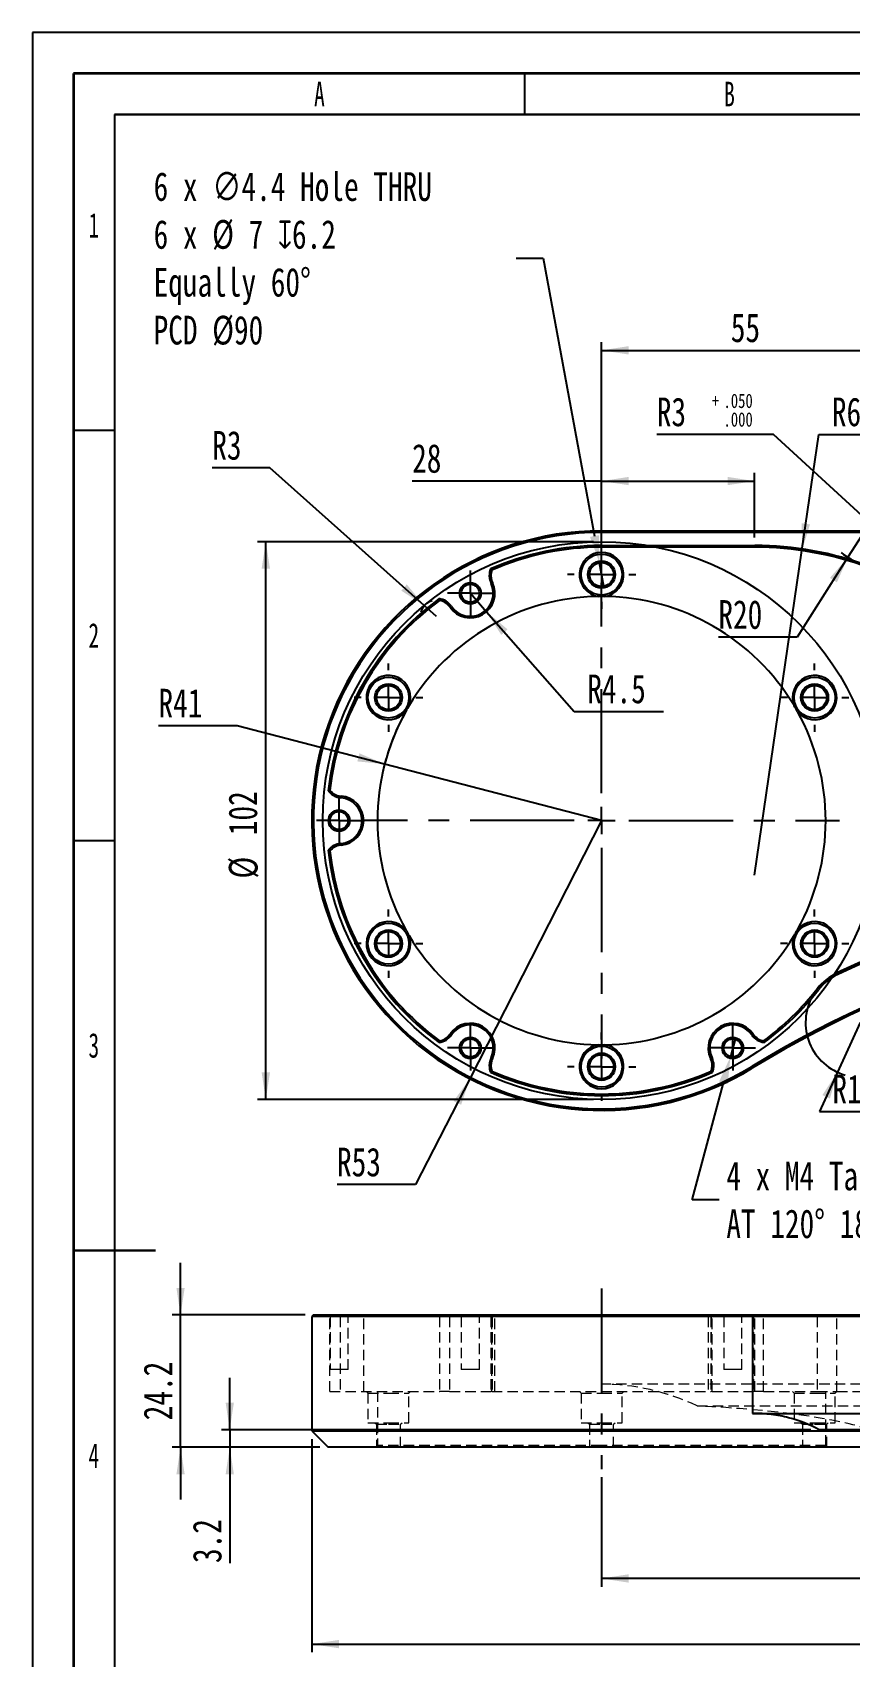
# Model space of a CAD drawing. Header units: millimetres. Extents: x 0 to 420, y 0 to 298.
# Drawn here: x 0 to 99.6, y 100 to 298 of the extents above; entities that cross this region are included whole.
import ezdxf

# ---------------------------------------------------------------- set-up
doc = ezdxf.new("R2010")
doc.units = ezdxf.units.MM
doc.header["$PDSIZE"] = -1
doc.linetypes.add('CENTERX2', pattern=[20.32, 12.7, -2.54, 2.54, -2.54])
doc.linetypes.add('HIDDEN', pattern=[1.905, 1.27, -0.635])
for name, color, linetype in [('SLD-0', 179, 'Continuous'), ('레이어10', 30, 'Continuous'), ('중심선', 1, 'CENTERX2'), ('치수선', 104, 'Continuous')]:
    doc.layers.add(name, color=color, linetype=linetype)
doc.layers.add('도면층1', color=4, linetype='Continuous', lineweight=35)
doc.layers.add('도면층2', color=3, linetype='Continuous', lineweight=25)
doc.styles.add('SLDTEXTSTYLE2', font='TXT', dxfattribs={"width": 0.638186})
doc.styles.add('SLDTEXTSTYLE4', font='TXT', dxfattribs={"width": 0.75})
doc.dimstyles.new('SLDDIMSTYLE0', dxfattribs={"dimtxt": 3.5, "dimasz": 3.302, "dimexe": 0, "dimexo": 0.0625, "dimgap": 0.875, "dimtad": 1, "dimdec": 3, "dimlfac": 1.5, "dimrnd": 1e-09, "dimzin": 12, "dimdsep": 46, "dimtxsty": 'SLDTEXTSTYLE4', "dimsah": 1, "dimcen": 0.09, "dimadec": 0, "dimazin": 3, "dimtfac": 1, "dimtdec": 3, "dimtofl": 0, "dimtmove": 0, "dimatfit": 3, "dimfxl": 1, "dimfrac": 2, "dimtolj": 1, "dimtzin": 12, "dimarcsym": 0})
doc.dimstyles.new('SLDDIMSTYLE1', dxfattribs={"dimtxt": 3.5, "dimasz": 3.302, "dimexe": 0, "dimexo": 0.0625, "dimgap": 0.875, "dimtad": 1, "dimdec": 3, "dimlfac": 1.5, "dimrnd": 1e-09, "dimzin": 12, "dimdsep": 46, "dimtxsty": 'SLDTEXTSTYLE4', "dimsah": 1, "dimcen": 0.09, "dimadec": 0, "dimazin": 3, "dimtfac": 1, "dimtdec": 3, "dimtmove": 0, "dimatfit": 0, "dimfxl": 1, "dimfrac": 2, "dimtolj": 1, "dimtzin": 12, "dimarcsym": 0})
doc.dimstyles.new('SLDDIMSTYLE10', dxfattribs={"dimtxt": 3.5, "dimasz": 3.302, "dimexe": 0, "dimexo": 0.0625, "dimgap": 0.875, "dimtad": 0, "dimtih": 1, "dimtoh": 1, "dimdec": 3, "dimlfac": 1.5, "dimrnd": 1e-09, "dimzin": 12, "dimdsep": 46, "dimtxsty": 'SLDTEXTSTYLE4', "dimsah": 1, "dimcen": 0, "dimadec": 0, "dimazin": 3, "dimtol": 1, "dimtp": 0.05, "dimtfac": 1, "dimtdec": 3, "dimtofl": 0, "dimtmove": 0, "dimatfit": 3, "dimfxl": 1, "dimfrac": 2, "dimtolj": 1, "dimtzin": 4, "dimarcsym": 0})
doc.dimstyles.new('SLDDIMSTYLE2', dxfattribs={"dimtxt": 3.5, "dimasz": 3.302, "dimexe": 0, "dimexo": 0.0625, "dimgap": 0.875, "dimtad": 0, "dimtih": 1, "dimtoh": 1, "dimdec": 3, "dimlfac": 1.5, "dimrnd": 1e-09, "dimzin": 12, "dimdsep": 46, "dimtxsty": 'SLDTEXTSTYLE4', "dimsah": 1, "dimcen": 0, "dimadec": 0, "dimazin": 3, "dimtfac": 1, "dimtdec": 3, "dimtofl": 0, "dimtmove": 0, "dimatfit": 3, "dimfxl": 1, "dimfrac": 2, "dimtolj": 1, "dimtzin": 12, "dimarcsym": 0})
doc.dimstyles.new('SLDDIMSTYLE3', dxfattribs={"dimtxt": 3.5, "dimasz": 3.302, "dimexe": 0, "dimexo": 0.0625, "dimgap": 0.875, "dimtad": 0, "dimtih": 1, "dimtoh": 1, "dimdec": 3, "dimlfac": 1.5, "dimrnd": 1e-09, "dimzin": 12, "dimdsep": 46, "dimtxsty": 'SLDTEXTSTYLE4', "dimblk1": 'NONE', "dimblk2": 'NONE', "dimsah": 1, "dimcen": 0, "dimadec": 0, "dimazin": 3, "dimtfac": 1, "dimtdec": 3, "dimtofl": 0, "dimtmove": 0, "dimatfit": 3, "dimldrblk": 'NONE', "dimfxl": 1, "dimfrac": 2, "dimtolj": 1, "dimtzin": 12, "dimarcsym": 0})
doc.dimstyles.new('SLDDIMSTYLE5', dxfattribs={"dimtxt": 3.5, "dimasz": 3.302, "dimexe": 0, "dimexo": 0.0625, "dimgap": 0.875, "dimtad": 0, "dimtih": 1, "dimtoh": 1, "dimdec": 3, "dimlfac": 1.5, "dimrnd": 1e-09, "dimzin": 12, "dimdsep": 46, "dimtxsty": 'SLDTEXTSTYLE4', "dimblk1": 'NONE', "dimsah": 1, "dimcen": 0, "dimadec": 0, "dimazin": 3, "dimtfac": 1, "dimtdec": 3, "dimtmove": 0, "dimatfit": 3, "dimldrblk": 'NONE', "dimfxl": 1, "dimfrac": 2, "dimtolj": 1, "dimtzin": 12, "dimarcsym": 0})
doc.dimstyles.new('SLDDIMSTYLE9', dxfattribs={"dimtxt": 3.5, "dimasz": 3.302, "dimexe": 0, "dimexo": 0.0625, "dimgap": 0.875, "dimtad": 0, "dimtih": 1, "dimtoh": 1, "dimdec": 3, "dimlfac": 1.5, "dimrnd": 1e-09, "dimzin": 12, "dimdsep": 46, "dimtxsty": 'SLDTEXTSTYLE4', "dimblk1": 'NONE', "dimsah": 1, "dimcen": 0, "dimadec": 0, "dimazin": 3, "dimtfac": 1, "dimtdec": 3, "dimtmove": 0, "dimatfit": 3, "dimldrblk": 'NONE', "dimfxl": 1, "dimfrac": 2, "dimtolj": 1, "dimtzin": 12, "dimarcsym": 0})

# ---------------------------------------------------------------- blocks, each defined once
blk = doc.blocks.new('_D')
at = {"layer": '치수선', "transparency": 16777216}
for p, q in [((302.72, 125.04), (302.72, 108.53)), ((69.39, 121.86), (69.39, 108.53)), ((302.72, 109.53), (69.39, 109.53))]:
    blk.add_line(p, q, dxfattribs=at)
for points in [[(69.39, 109.53), (72.69, 109.02), (72.69, 110.04)], [(302.72, 109.53), (299.42, 110.04), (299.42, 109.02)]]:
    blk.add_solid(points, dxfattribs=at)
at = {"layer": '치수선', "transparency": 16777216, "insert": (182.18, 114.04), "char_height": 3.5, "attachment_point": 1, "style": 'SLDTEXTSTYLE4'}
blk.add_mtext('350', dxfattribs=at)
blk = doc.blocks.new('_D_1')
at = {"layer": '레이어10', "transparency": 16777216}
for p, q in [((18.05, 141.65), (18.05, 148)), ((33.25, 141.65), (17.05, 141.65)), ((18.05, 125.52), (18.05, 141.65)), ((35.05, 125.52), (17.05, 125.52)), ((18.05, 125.52), (18.05, 119.17))]:
    blk.add_line(p, q, dxfattribs=at)
for points in [[(18.05, 141.65), (18.56, 144.96), (17.55, 144.96)], [(18.05, 125.52), (17.55, 122.22), (18.56, 122.22)]]:
    blk.add_solid(points, dxfattribs=at)
at = {"layer": '레이어10', "transparency": 16777216, "insert": (13.54, 128.81), "char_height": 3.5, "attachment_point": 1, "rotation": 90, "style": 'SLDTEXTSTYLE4'}
blk.add_mtext('24.2', dxfattribs=at)
blk = doc.blocks.new('_D_2')
at = {"layer": '레이어10', "transparency": 16777216}
for p, q in [((313.72, 128.65), (313.72, 100.53)), ((34.05, 126.52), (34.05, 100.53)), ((34.05, 101.53), (313.72, 101.53))]:
    blk.add_line(p, q, dxfattribs=at)
for points in [[(34.05, 101.53), (37.36, 101.02), (37.36, 102.04)], [(313.72, 101.53), (310.42, 102.04), (310.42, 101.02)]]:
    blk.add_solid(points, dxfattribs=at)
at = {"layer": '레이어10', "transparency": 16777216, "char_height": 3.5, "attachment_point": 1, "style": 'SLDTEXTSTYLE4'}
for s, insert in [('(', (166.35, 106.04)), ('419.5', (168.07, 106.04)), (')', (179.71, 106.04))]:
    blk.add_mtext(s, dxfattribs=dict(at, insert=insert))
blk = doc.blocks.new('_D_3')
at = {"layer": '치수선', "transparency": 16777216}
for p, q in [((24.05, 127.65), (24.05, 134)), ((94.91, 127.65), (23.05, 127.65)), ((24.05, 127.65), (24.05, 125.52)), ((35.05, 125.52), (23.05, 125.52)), ((24.05, 125.52), (24.05, 111.41))]:
    blk.add_line(p, q, dxfattribs=at)
for points in [[(24.05, 127.65), (24.56, 130.96), (23.55, 130.96)], [(24.05, 125.52), (23.55, 122.22), (24.56, 122.22)]]:
    blk.add_solid(points, dxfattribs=at)
at = {"layer": '치수선', "transparency": 16777216, "insert": (19.54, 111.41), "char_height": 3.5, "attachment_point": 1, "rotation": 90, "style": 'SLDTEXTSTYLE4'}
blk.add_mtext('3.2', dxfattribs=at)
blk = doc.blocks.new('_D_9')
at = {"layer": '치수선', "transparency": 16777216}
for p, q in [((68.39, 235.92), (27.45, 235.92)), ((28.45, 167.92), (28.45, 235.92)), ((68.39, 167.92), (27.45, 167.92))]:
    blk.add_line(p, q, dxfattribs=at)
for points in [[(28.45, 235.92), (27.94, 232.62), (28.96, 232.62)], [(28.45, 167.92), (28.96, 171.22), (27.94, 171.22)]]:
    blk.add_solid(points, dxfattribs=at)
at = {"layer": '치수선', "transparency": 16777216, "char_height": 3.5, "attachment_point": 1, "rotation": 90, "style": 'SLDTEXTSTYLE4'}
for s, insert in [('102', (23.89, 200.14)), ('%%c', (23.94, 194.86))]:
    blk.add_mtext(s, dxfattribs=dict(at, insert=insert))
blk = doc.blocks.new('_D_10')
at = {"layer": '레이어10', "transparency": 16777216}
for p, q in [((69.39, 201.92), (53.32, 170.45)), ((53.32, 170.45), (46.72, 157.54)), ((46.72, 157.54), (37.13, 157.54))]:
    blk.add_line(p, q, dxfattribs=at)
blk.add_solid([(53.32, 170.45), (51.36, 167.74), (52.27, 167.28)], dxfattribs=at)
at = {"layer": '레이어10', "transparency": 16777216, "insert": (37.13, 162.05), "char_height": 3.5, "attachment_point": 1, "style": 'SLDTEXTSTYLE4'}
blk.add_mtext('R53', dxfattribs=at)
blk = doc.blocks.new('_D_12')
at = {"layer": '치수선', "transparency": 16777216, "insert": (114.69, 172.74), "char_height": 3.5, "attachment_point": 1, "style": 'SLDTEXTSTYLE4'}
blk.add_mtext('R196', dxfattribs=at)
blk = doc.blocks.new('_None')
blk = doc.blocks.new('_D_13')
at = {"layer": '치수선', "transparency": 16777216}
for p, q in [((69.39, 236.25), (69.39, 244.31)), ((88.05, 236.45), (88.05, 244.31)), ((69.39, 243.31), (46.29, 243.31)), ((69.39, 243.31), (88.05, 243.31))]:
    blk.add_line(p, q, dxfattribs=at)
for points in [[(69.39, 243.31), (72.69, 242.81), (72.69, 243.82)], [(88.05, 243.31), (84.75, 243.82), (84.75, 242.81)]]:
    blk.add_solid(points, dxfattribs=at)
at = {"layer": '치수선', "transparency": 16777216, "insert": (46.29, 247.83), "char_height": 3.5, "attachment_point": 1, "style": 'SLDTEXTSTYLE4'}
blk.add_mtext('28', dxfattribs=at)
blk = doc.blocks.new('_D_14')
at = {"layer": '치수선', "transparency": 16777216}
for p, q in [((93.82, 234.83), (95.89, 248.99)), ((95.89, 248.99), (105.48, 248.99)), ((88.05, 195.25), (93.82, 234.83))]:
    blk.add_line(p, q, dxfattribs=at)
blk.add_solid([(93.82, 234.83), (94.8, 238.03), (93.8, 238.17)], dxfattribs=at)
at = {"layer": '치수선', "transparency": 16777216, "insert": (97.47, 253.5), "char_height": 3.5, "attachment_point": 1, "style": 'SLDTEXTSTYLE4'}
blk.add_mtext('R60', dxfattribs=at)
blk = doc.blocks.new('_D_15')
at = {"layer": '치수선', "transparency": 16777216}
for p, q in [((106.61, 245.25), (99.43, 234.02)), ((99.43, 234.02), (93.22, 224.29)), ((93.22, 224.29), (83.63, 224.29))]:
    blk.add_line(p, q, dxfattribs=at)
blk.add_arc((106.61, 245.25), 13.33, 233.1306, 245.3467, dxfattribs=at)
blk.add_solid([(99.43, 234.02), (97.23, 231.51), (98.08, 230.96)], dxfattribs=at)
at = {"layer": '치수선', "transparency": 16777216, "insert": (83.63, 228.8), "char_height": 3.5, "attachment_point": 1, "style": 'SLDTEXTSTYLE4'}
blk.add_mtext('R20', dxfattribs=at)
blk = doc.blocks.new('_D_16')
at = {"layer": '치수선', "transparency": 16777216}
for p, q in [((100.93, 177.31), (98.15, 171.25)), ((98.15, 171.25), (95.94, 166.44)), ((95.94, 166.44), (105.53, 166.44))]:
    blk.add_line(p, q, dxfattribs=at)
blk.add_arc((100.93, 177.31), 6.67, 150.5701, 253.9028, dxfattribs=at)
blk.add_solid([(98.15, 171.25), (96.31, 168.46), (97.23, 168.04)], dxfattribs=at)
at = {"layer": '치수선', "transparency": 16777216, "insert": (97.53, 170.95), "char_height": 3.5, "attachment_point": 1, "style": 'SLDTEXTSTYLE4'}
blk.add_mtext('R10', dxfattribs=at)
blk = doc.blocks.new('_D_17')
at = {"layer": '치수선', "transparency": 16777216}
for p, q in [((28.93, 244.91), (21.92, 244.91)), ((47.77, 228.13), (28.93, 244.91)), ((49.27, 226.8), (47.77, 228.13))]:
    blk.add_line(p, q, dxfattribs=at)
blk.add_arc((49.27, 226.8), 2, 106.0159, 164.8858, dxfattribs=at)
blk.add_solid([(47.77, 228.13), (45.64, 230.71), (44.97, 229.95)], dxfattribs=at)
at = {"layer": '치수선', "transparency": 16777216, "insert": (21.92, 249.42), "char_height": 3.5, "attachment_point": 1, "style": 'SLDTEXTSTYLE4'}
blk.add_mtext('R3', dxfattribs=at)
blk = doc.blocks.new('_D_18')
at = {"layer": '치수선', "transparency": 16777216}
for p, q in [((53.39, 229.63), (55.37, 227.38)), ((55.37, 227.38), (66.05, 215.21)), ((66.05, 215.21), (76.94, 215.21))]:
    blk.add_line(p, q, dxfattribs=at)
blk.add_solid([(55.37, 227.38), (57.16, 224.56), (57.93, 225.23)], dxfattribs=at)
at = {"layer": '치수선', "transparency": 16777216, "insert": (67.64, 219.73), "char_height": 3.5, "attachment_point": 1, "style": 'SLDTEXTSTYLE4'}
blk.add_mtext('R4.5', dxfattribs=at)
blk = doc.blocks.new('_D_24')
at = {"layer": '치수선', "transparency": 16777216}
for p, q in [((69.39, 232.92), (69.39, 260.25)), ((106.05, 238.35), (106.05, 260.25)), ((69.39, 259.25), (106.05, 259.25))]:
    blk.add_line(p, q, dxfattribs=at)
for points in [[(69.39, 259.25), (72.69, 258.74), (72.69, 259.76)], [(106.05, 259.25), (102.75, 259.76), (102.75, 258.74)]]:
    blk.add_solid(points, dxfattribs=at)
at = {"layer": '치수선', "transparency": 16777216, "insert": (85.14, 263.76), "char_height": 3.5, "attachment_point": 1, "style": 'SLDTEXTSTYLE4'}
blk.add_mtext('55', dxfattribs=at)
blk = doc.blocks.new('_D_32')
at = {"layer": '치수선', "transparency": 16777216}
for p, q in [((24.95, 213.48), (15.36, 213.48)), ((42.94, 208.8), (24.95, 213.48)), ((69.39, 201.92), (42.94, 208.8))]:
    blk.add_line(p, q, dxfattribs=at)
blk.add_arc((69.39, 201.92), 27.33, 151.249, 167.5129, dxfattribs=at)
blk.add_solid([(42.94, 208.8), (39.87, 210.12), (39.61, 209.14)], dxfattribs=at)
at = {"layer": '치수선', "transparency": 16777216, "insert": (15.36, 217.99), "char_height": 3.5, "attachment_point": 1, "style": 'SLDTEXTSTYLE4'}
blk.add_mtext('R41', dxfattribs=at)
blk = doc.blocks.new('_D_37')
at = {"layer": 'Defpoints', "color": 0, "transparency": 16777216}
for p in [(85.67, 175.27), (85.1, 173.14)]:
    blk.add_point(p, dxfattribs=at)
at = {"layer": '치수선', "color": 0, "lineweight": -2, "transparency": 16777216}
for p, q in [((85.67, 175.27), (85.1, 173.14)), ((80.43, 155.69), (84.25, 169.95)), ((83.73, 155.69), (80.43, 155.69))]:
    blk.add_line(p, q, dxfattribs=at)
at = {"layer": '치수선', "color": 0, "transparency": 16777216}
blk.add_solid([(83.72, 170.1), (84.78, 169.81), (85.1, 173.14)], dxfattribs=at)
at = {"layer": '치수선', "color": 0, "transparency": 16777216, "insert": (84.6, 160.36), "char_height": 3.5, "attachment_point": 1, "style": 'SLDTEXTSTYLE4'}
blk.add_mtext('\\A1;4 x M4 Tap{\\fGDT|b0|i0|c0|p2;x}10\\PAT 120%%D 180%%D 240%%D300%%D', dxfattribs=at)
blk = doc.blocks.new('_D_38')
at = {"layer": 'Defpoints', "color": 0, "transparency": 16777216}
for p in [(69.12, 233.36), (69.65, 230.48)]:
    blk.add_point(p, dxfattribs=at)
at = {"layer": '치수선', "color": 0, "lineweight": -2, "transparency": 16777216}
for p, q in [((58.96, 270.47), (62.26, 270.47)), ((62.26, 270.47), (68.52, 236.61)), ((69.65, 230.48), (69.12, 233.36))]:
    blk.add_line(p, q, dxfattribs=at)
at = {"layer": '치수선', "color": 0, "transparency": 16777216}
blk.add_solid([(69.06, 236.71), (67.98, 236.51), (69.12, 233.36)], dxfattribs=at)
at = {"layer": '치수선', "color": 0, "transparency": 16777216, "insert": (14.77, 280.97), "char_height": 3.5, "attachment_point": 1, "style": 'SLDTEXTSTYLE4'}
blk.add_mtext('\\A1;6 x ∅4.4 Hole THRU\\P6 x %%C 7 {\\fGDT|b0|i0|c0|p2;x}6.2\\PEqually 60%%D\\PPCD %%C90', dxfattribs=at)
blk = doc.blocks.new('_D_40')
at = {"layer": '치수선', "transparency": 16777216}
for p, q in [((90.36, 248.99), (76.12, 248.99)), ((104.58, 235.94), (90.36, 248.99)), ((106.05, 234.59), (104.58, 235.94))]:
    blk.add_line(p, q, dxfattribs=at)
blk.add_solid([(104.58, 235.94), (102.49, 238.54), (101.8, 237.8)], dxfattribs=at)
at = {"layer": '치수선', "transparency": 16777216, "attachment_point": 1, "style": 'SLDTEXTSTYLE4'}
for s, insert, char_height in [('R3', (76.12, 253.5), 3.5), ('+', (82.83, 253.97), 1.75), ('.050', (84.25, 253.97), 1.75), ('.000', (84.25, 251.7), 1.75)]:
    blk.add_mtext(s, dxfattribs=dict(at, insert=insert, char_height=char_height))
blk = doc.blocks.new('SW_CENTERMARKSYMBOL_9')
at = {"layer": '중심선', "color": 0}
for p, q in [((0, 1.67), (0, 2.77)), ((-1.67, 0), (-2.77, 0)), ((0, 0), (-1.67, 0)), ((0, 0), (0, 1.67)), ((0, 0), (0, -1.67)), ((0, 0), (1.67, 0)), ((1.67, 0), (2.77, 0)), ((0, -1.67), (0, -2.77))]:
    blk.add_line(p, q, dxfattribs=at)
blk = doc.blocks.new('SW_CENTERMARKSYMBOL_10')
at = {"layer": '중심선', "color": 0}
for p, q in [((0, 1.67), (0, 2.77)), ((-1.67, 0), (-2.77, 0)), ((0, 0), (-1.67, 0)), ((0, 0), (0, 1.67)), ((0, 0), (0, -1.67)), ((0, 0), (1.67, 0)), ((1.67, 0), (2.77, 0)), ((0, -1.67), (0, -2.77))]:
    blk.add_line(p, q, dxfattribs=at)
blk = doc.blocks.new('SW_CENTERMARKSYMBOL_11')
at = {"layer": '중심선', "color": 0}
for p, q in [((0, 1.67), (0, 2.77)), ((-1.67, 0), (-2.77, 0)), ((0, 0), (-1.67, 0)), ((0, 0), (0, 1.67)), ((0, 0), (0, -1.67)), ((0, 0), (1.67, 0)), ((1.67, 0), (2.77, 0)), ((0, -1.67), (0, -2.77))]:
    blk.add_line(p, q, dxfattribs=at)
blk = doc.blocks.new('SW_CENTERMARKSYMBOL_12')
at = {"layer": '중심선', "color": 0}
for p, q in [((0, 1.67), (0, 2.77)), ((-1.67, 0), (-2.77, 0)), ((0, 0), (-1.67, 0)), ((0, 0), (0, 1.67)), ((0, 0), (0, -1.67)), ((0, 0), (1.67, 0)), ((1.67, 0), (2.77, 0)), ((0, -1.67), (0, -2.77))]:
    blk.add_line(p, q, dxfattribs=at)
blk = doc.blocks.new('SW_CENTERMARKSYMBOL_13')
at = {"layer": '중심선', "color": 0}
for p, q in [((0, 3.33), (0, 4.17)), ((-3.33, 0), (-4.17, 0)), ((0, 0), (-1.67, 0)), ((0, 0), (0, 1.67)), ((0, 0), (0, -1.67)), ((0, 0), (1.67, 0)), ((3.33, 0), (4.17, 0)), ((0, -3.33), (0, -4.17))]:
    blk.add_line(p, q, dxfattribs=at)
blk = doc.blocks.new('SW_CENTERMARKSYMBOL_14')
at = {"layer": '중심선', "color": 0}
for p, q in [((0, 3.33), (0, 4.17)), ((-3.33, 0), (-4.17, 0)), ((0, 0), (-1.67, 0)), ((0, 0), (0, 1.67)), ((0, 0), (0, -1.67)), ((0, 0), (1.67, 0)), ((3.33, 0), (4.17, 0)), ((0, -3.33), (0, -4.17))]:
    blk.add_line(p, q, dxfattribs=at)
blk = doc.blocks.new('SW_CENTERMARKSYMBOL_15')
at = {"layer": '중심선', "color": 0}
for p, q in [((0, 3.33), (0, 4.17)), ((-3.33, 0), (-4.17, 0)), ((0, 0), (-1.67, 0)), ((0, 0), (0, 1.67)), ((0, 0), (0, -1.67)), ((0, 0), (1.67, 0)), ((3.33, 0), (4.17, 0)), ((0, -3.33), (0, -4.17))]:
    blk.add_line(p, q, dxfattribs=at)
blk = doc.blocks.new('SW_CENTERMARKSYMBOL_16')
at = {"layer": '중심선', "color": 0}
for p, q in [((0, 3.33), (0, 4.17)), ((-3.33, 0), (-4.17, 0)), ((0, 0), (-1.67, 0)), ((0, 0), (0, 1.67)), ((0, 0), (0, -1.67)), ((0, 0), (1.67, 0)), ((3.33, 0), (4.17, 0)), ((0, -3.33), (0, -4.17))]:
    blk.add_line(p, q, dxfattribs=at)
blk = doc.blocks.new('SW_CENTERMARKSYMBOL_17')
at = {"layer": '중심선', "color": 0}
for p, q in [((0, 3.33), (0, 4.17)), ((-3.33, 0), (-4.17, 0)), ((0, 0), (-1.67, 0)), ((0, 0), (0, 1.67)), ((0, 0), (0, -1.67)), ((0, 0), (1.67, 0)), ((3.33, 0), (4.17, 0)), ((0, -3.33), (0, -4.17))]:
    blk.add_line(p, q, dxfattribs=at)
blk = doc.blocks.new('SW_CENTERMARKSYMBOL_18')
at = {"layer": '중심선', "color": 0}
for p, q in [((0, 3.33), (0, 4.17)), ((-3.33, 0), (-4.17, 0)), ((0, 0), (-1.67, 0)), ((0, 0), (0, 1.67)), ((0, 0), (0, -1.67)), ((0, 0), (1.67, 0)), ((3.33, 0), (4.17, 0)), ((0, -3.33), (0, -4.17))]:
    blk.add_line(p, q, dxfattribs=at)
blk = doc.blocks.new('SW_CENTERMARKSYMBOL_19')
at = {"layer": '중심선', "color": 0}
for p, q in [((0, 3.33), (0, 29)), ((-3.33, 0), (-29, 0)), ((0, 0), (-1.67, 0)), ((0, 0), (0, 1.67)), ((0, 0), (0, -1.67)), ((0, 0), (1.67, 0)), ((3.33, 0), (29, 0)), ((0, -3.33), (0, -29))]:
    blk.add_line(p, q, dxfattribs=at)

msp = doc.modelspace()

# ---------------------------------------------------------------- linework, layer by layer
at = {"color": 7, "linetype": 'Continuous', "lineweight": 25}
for p, q in [((69.3881, 237.25254), (69.3881, 237.05254)), ((69.3881, 237.25254), (240.07604, 237.25254)), ((240.07604, 237.05254), (69.3881, 237.05254)), ((69.3881, 235.45254), (88.05476, 235.45254)), ((69.3881, 235.25254), (69.3881, 235.45254)), ((88.05476, 235.25254), (69.3881, 235.25254)), ((88.05476, 235.25254), (88.05476, 235.45254)), ((56.09542, 230.92446), (55.91493, 230.8383)), ((56.05697, 231.01012), (56.05363, 231.00859)), ((50.86319, 228.01188), (50.86019, 228.00976)), ((50.91515, 227.93363), (51.08001, 228.04686)), ((37.52907, 204.91957), (37.52872, 204.91591)), ((37.62247, 204.91004), (37.60685, 204.71065)), ((37.52872, 198.92251), (37.52907, 198.91885)), ((37.60685, 199.12777), (37.62247, 198.92838)), ((98.17606, 183.1675), (98.09103, 183.34853)), ((95.8269, 181.29219), (95.66922, 181.41521)), ((50.86019, 175.82866), (50.86319, 175.82653)), ((51.08001, 175.79156), (50.91515, 175.90479)), ((87.69618, 175.79156), (87.86105, 175.90479)), ((87.91301, 175.82653), (87.916, 175.82866)), ((55.91493, 173.00012), (56.09542, 172.91395)), ((56.05363, 172.82983), (56.05697, 172.8283)), ((82.86126, 173.00012), (82.68078, 172.91395)), ((82.71922, 172.8283), (82.72257, 172.82983)), ((87.70079, 171.93594), (87.80504, 171.76526)), ((34.25476, 141.65487), (34.05476, 141.45487)), ((34.05476, 141.45487), (34.05476, 127.52153)), ((87.80504, 141.45487), (34.05476, 141.45487)), ((34.25476, 141.65487), (87.70079, 141.65487)), ((87.70079, 141.65487), (87.80504, 141.45487)), ((87.70079, 141.65487), (155.91298, 141.65487)), ((87.80504, 141.45487), (87.80504, 129.65487)), ((155.91298, 141.45487), (87.80504, 141.45487)), ((87.80504, 129.65487), (155.91298, 129.65487)), ((34.05476, 127.52153), (36.05476, 125.52153)), ((34.05476, 127.52153), (69.3881, 127.52153)), ((69.3881, 127.52153), (104.72143, 127.52153)), ((155.91298, 127.65487), (95.91197, 127.65487)), ((69.3881, 125.52153), (36.05476, 125.52153)), ((102.72143, 125.52153), (69.3881, 125.52153))]:
    msp.add_line(p, q, dxfattribs=at)
at = {"color": 7, "linetype": 'HIDDEN', "lineweight": 18}
for p, q in [((36.0881, 141.65487), (36.2881, 141.45487)), ((36.25903, 132.32153), (36.25903, 141.45487)), ((36.2881, 141.45487), (36.2881, 134.9882)), ((37.52872, 141.45854), (37.52872, 132.32153)), ((37.52907, 141.45487), (37.52907, 132.32153)), ((37.60685, 141.65487), (37.62247, 141.45487)), ((38.4881, 141.45487), (38.6881, 141.65487)), ((38.4881, 134.9882), (38.4881, 141.45487)), ((40.3881, 141.45487), (40.1881, 141.65487)), ((40.3881, 132.32153), (40.3881, 141.45487)), ((49.63268, 141.45487), (49.63268, 132.32153)), ((50.86019, 141.45487), (50.86019, 132.32153)), ((50.86319, 141.45854), (50.86319, 132.32153)), ((51.08001, 141.65487), (50.91515, 141.45487)), ((52.0881, 141.65487), (52.2881, 141.45487)), ((52.2881, 141.45487), (52.2881, 134.9882)), ((54.4881, 141.45487), (54.6881, 141.65487)), ((54.4881, 134.9882), (54.4881, 141.45487)), ((55.7003, 141.65487), (55.9003, 141.45487)), ((55.9003, 141.45487), (55.9003, 132.32153)), ((55.91493, 141.65487), (56.09542, 141.45487)), ((56.01445, 132.32153), (56.01445, 141.45487)), ((56.05363, 141.45854), (56.05363, 132.32153)), ((56.05697, 141.45487), (56.05697, 132.32153)), ((56.3881, 141.45487), (56.1881, 141.65487)), ((56.3881, 132.32153), (56.3881, 141.45487)), ((69.3881, 141.45487), (69.3881, 141.65487)), ((69.3881, 141.45487), (69.3881, 133.21992)), ((69.3881, 132.32153), (69.3881, 141.45487)), ((82.5881, 141.65487), (82.3881, 141.45487)), ((82.3881, 141.45487), (82.3881, 132.32153)), ((82.86126, 141.65487), (82.68078, 141.45487)), ((82.71922, 141.45487), (82.71922, 132.32153)), ((82.72257, 141.45854), (82.72257, 132.32153)), ((82.76175, 141.45487), (82.76175, 132.32153)), ((82.87589, 141.45487), (83.07589, 141.65487)), ((82.87589, 132.32153), (82.87589, 141.45487)), ((84.0881, 141.65487), (84.2881, 141.45487)), ((84.2881, 141.45487), (84.2881, 134.9882)), ((86.4881, 141.45487), (86.6881, 141.65487)), ((86.4881, 134.9882), (86.4881, 141.45487)), ((87.69618, 141.65487), (87.86105, 141.45487)), ((87.91301, 141.45854), (87.91301, 132.32153)), ((87.916, 141.45487), (87.916, 132.32153)), ((88.05476, 141.45487), (88.05476, 141.65487)), ((88.05476, 132.32153), (88.05476, 141.45487)), ((89.14352, 132.32153), (89.14352, 141.45487)), ((95.8269, 141.65487), (95.66922, 141.45487)), ((95.66922, 141.45487), (95.66922, 132.32153)), ((98.17606, 141.65487), (98.09103, 141.45487)), ((98.09103, 132.32153), (98.09103, 141.45487)), ((37.3881, 134.9882), (36.2881, 134.9882)), ((38.4881, 134.9882), (37.3881, 134.9882)), ((53.3881, 134.9882), (52.2881, 134.9882)), ((54.4881, 134.9882), (53.3881, 134.9882)), ((85.3881, 134.9882), (84.2881, 134.9882)), ((86.4881, 134.9882), (85.3881, 134.9882)), ((240.07604, 133.21992), (69.3881, 133.21992)), ((36.25903, 132.32153), (49.63268, 132.32153)), ((40.70734, 132.32153), (40.90734, 132.12153)), ((40.90734, 132.12153), (43.40734, 132.12153)), ((40.90734, 132.12153), (40.90734, 128.52153)), ((42.05476, 132.32153), (42.05476, 125.72153)), ((43.40734, 132.12153), (45.90734, 132.12153)), ((45.90734, 132.12153), (46.10734, 132.32153)), ((45.90734, 128.52153), (45.90734, 132.12153)), ((50.86019, 132.32153), (49.63268, 132.32153)), ((50.86319, 132.32153), (50.86019, 132.32153)), ((50.86319, 132.32153), (55.9003, 132.32153)), ((56.01445, 132.32153), (55.9003, 132.32153)), ((56.01445, 132.32153), (82.76175, 132.32153)), ((66.6881, 132.32153), (66.8881, 132.12153)), ((66.8881, 132.12153), (69.3881, 132.12153)), ((66.8881, 132.12153), (66.8881, 128.52153)), ((69.3881, 132.12153), (71.8881, 132.12153)), ((71.8881, 132.12153), (72.0881, 132.32153)), ((71.8881, 128.52153), (71.8881, 132.12153)), ((82.87589, 132.32153), (82.76175, 132.32153)), ((82.87589, 132.32153), (87.91301, 132.32153)), ((87.916, 132.32153), (87.91301, 132.32153)), ((89.14352, 132.32153), (87.916, 132.32153)), ((89.14352, 132.32153), (95.66922, 132.32153)), ((92.66886, 132.32153), (92.86886, 132.12153)), ((92.86886, 132.12153), (95.36886, 132.12153)), ((92.86886, 132.12153), (92.86886, 128.52153)), ((95.36886, 132.12153), (97.86886, 132.12153)), ((95.66922, 132.32153), (98.09103, 132.32153)), ((96.72143, 125.72153), (96.72143, 132.32153)), ((97.86886, 132.12153), (98.06886, 132.32153)), ((97.86886, 128.52153), (97.86886, 132.12153)), ((98.09103, 132.32153), (103.44083, 132.32153)), ((81.04762, 130.56699), (241.39796, 130.56699)), ((40.90734, 128.52153), (43.40734, 128.52153)), ((41.74067, 128.52153), (41.94067, 128.32153)), ((41.94067, 128.32153), (43.40734, 128.32153)), ((41.94067, 128.32153), (41.94067, 125.52153)), ((43.40734, 128.52153), (45.90734, 128.52153)), ((43.40734, 128.32153), (44.874, 128.32153)), ((44.874, 128.32153), (45.074, 128.52153)), ((44.874, 125.52153), (44.874, 128.32153)), ((66.8881, 128.52153), (69.3881, 128.52153)), ((67.72143, 128.52153), (67.92143, 128.32153)), ((67.92143, 128.32153), (69.3881, 128.32153)), ((67.92143, 128.32153), (67.92143, 125.52153)), ((69.3881, 128.52153), (71.8881, 128.52153)), ((69.3881, 128.32153), (70.85476, 128.32153)), ((70.85476, 128.32153), (71.05476, 128.52153)), ((70.85476, 125.52153), (70.85476, 128.32153)), ((92.86886, 128.52153), (95.36886, 128.52153)), ((93.70219, 128.52153), (93.90219, 128.32153)), ((93.90219, 128.32153), (95.36886, 128.32153)), ((93.90219, 128.32153), (93.90219, 125.52153)), ((95.36886, 128.52153), (97.86886, 128.52153)), ((95.36886, 128.32153), (96.83553, 128.32153)), ((96.83553, 128.32153), (97.03553, 128.52153)), ((96.83553, 125.52153), (96.83553, 128.32153)), ((42.05476, 125.72153), (41.85476, 125.52153)), ((69.3881, 125.72153), (42.05476, 125.72153)), ((96.72143, 125.72153), (69.3881, 125.72153)), ((96.92143, 125.52153), (96.72143, 125.72153))]:
    msp.add_line(p, q, dxfattribs=at)
at = {"color": 7, "linetype": 'Continuous', "lineweight": 25}
for centre, radius in [((69.3881, 231.91921), 2.5), ((69.3881, 231.91921), 1.66667), ((69.3881, 231.91921), 1.46667), ((53.3881, 229.63202), 1.3), ((53.3881, 229.63202), 1.1), ((43.40734, 216.91921), 2.5), ((43.40734, 216.91921), 1.66667), ((43.40734, 216.91921), 1.46667), ((95.36886, 216.91921), 2.5), ((95.36886, 216.91921), 1.66667), ((95.36886, 216.91921), 1.46667), ((37.3881, 201.91921), 1.3), ((37.3881, 201.91921), 1.1), ((43.40734, 186.91921), 2.5), ((43.40734, 186.91921), 1.66667), ((43.40734, 186.91921), 1.46667), ((95.36886, 186.91921), 2.5), ((95.36886, 186.91921), 1.66667), ((95.36886, 186.91921), 1.46667), ((53.3881, 174.20639), 1.3), ((53.3881, 174.20639), 1.1), ((69.3881, 171.91921), 2.5), ((85.3881, 174.20639), 1.3), ((85.3881, 174.20639), 1.1), ((69.3881, 171.91921), 1.66667), ((69.3881, 171.91921), 1.46667)]:
    msp.add_circle(centre, radius, dxfattribs=at)
for centre, radius, start, end in [((69.3881, 201.91921), 35.33333, 90, 301.4150784), ((69.3881, 201.91921), 35.13333, 90, 301.4150784), ((69.3881, 201.91921), 33.53333, 90, 113.7980525), ((69.3881, 201.91921), 33.33333, 90, 113.6538121), ((69.3881, 231.91921), 2.7, 278.5991599, 261.4008401), ((88.05476, 195.25254), 40.2, 69.6358652, 90), ((88.05476, 195.25254), 40, 69.6358652, 90), ((57.9003, 231.78609), 2.2, 158.2499877, 205.5192012), ((57.9003, 231.78609), 2, 160.5491382, 202.8291871), ((53.3881, 229.63202), 3, 214.4807988, 25.5192012), ((53.3881, 229.63202), 2.8, 214.4807988, 25.5192012), ((69.3881, 201.91921), 33.53333, 126.2019475, 173.7980525), ((69.3881, 201.91921), 33.33333, 126.3461879, 173.6538121), ((69.3881, 201.91921), 27.33333, 90.8462747, 149.1537253), ((49.26652, 226.80137), 2.2, 34.4807988, 81.7500123), ((49.26652, 226.80137), 2, 37.1708129, 79.4508618), ((69.3881, 201.91921), 27.33333, 30.8462747, 89.1537253), ((43.40734, 216.91921), 2.7, 338.5991599, 321.4008401), ((95.36886, 216.91921), 2.7, 218.5991599, 201.4008401), ((69.3881, 201.91921), 27.33333, 150.8462747, 209.1537253), ((69.3881, 201.91921), 27.33333, 330.8462747, 29.1537253), ((37.77872, 206.90393), 2.2, 218.2499877, 265.5192012), ((37.77872, 206.90393), 2, 220.5491382, 262.8291871), ((37.3881, 201.91921), 2.8, 274.4807988, 85.5192012), ((37.3881, 201.91921), 3, 274.4807988, 85.5192012), ((37.77872, 196.93449), 2.2, 94.4807988, 141.7500123), ((69.3881, 201.91921), 33.53333, 186.2019475, 233.7980525), ((37.77872, 196.93449), 2, 97.1708129, 139.4508618), ((69.3881, 201.91921), 33.33333, 186.3461879, 233.6538121), ((155.91298, 60.25254), 136, 90, 115.1608801), ((155.91298, 60.25254), 135.8, 90, 115.1608801), ((155.91298, 60.25254), 130.86667, 90, 121.4150784), ((155.91298, 60.25254), 130.66667, 90, 121.4150784), ((43.40734, 186.91921), 2.7, 38.5991599, 21.4008401), ((95.36886, 186.91921), 2.7, 158.5991599, 141.4008401), ((69.3881, 201.91921), 27.33333, 210.8462747, 269.1537253), ((69.3881, 201.91921), 27.33333, 270.8462747, 329.1537253), ((100.92544, 177.31441), 6.66667, 115.1608801, 142.0393658), ((100.92544, 177.31441), 6.46667, 115.1608801, 142.0393658), ((69.3881, 201.91921), 33.33333, 306.3461879, 322.0393658), ((69.3881, 201.91921), 33.53333, 306.2019475, 322.0393658), ((53.3881, 174.20639), 3, 334.4807988, 145.5192012), ((53.3881, 174.20639), 2.8, 334.4807988, 145.5192012), ((85.3881, 174.20639), 3, 34.4807988, 205.5192012), ((85.3881, 174.20639), 2.8, 34.4807988, 205.5192012), ((49.26652, 177.03705), 2.2, 278.2499877, 325.5192012), ((49.26652, 177.03705), 2, 280.5491382, 322.8291871), ((69.3881, 171.91921), 2.7, 98.5991599, 81.4008401), ((89.50968, 177.03705), 2.2, 214.4807988, 261.7500123), ((89.50968, 177.03705), 2, 217.1708129, 259.4508618), ((57.9003, 172.05233), 2.2, 154.4807988, 201.7500123), ((57.9003, 172.05233), 2, 157.1708129, 199.4508618), ((80.87589, 172.05233), 2, 340.5491382, 22.8291871), ((80.87589, 172.05233), 2.2, 338.2499877, 25.5192012), ((69.3881, 201.91921), 33.53333, 246.2019475, 293.7980525), ((69.3881, 201.91921), 33.33333, 246.3461879, 293.6538121)]:
    msp.add_arc(centre, radius, start, end, dxfattribs=at)
at = {"color": 7, "linetype": 'HIDDEN', "lineweight": 18}
for centre, major_axis, ratio, start_param, end_param in [((69.3881, 85.85822), (0, 47.3617), 0.746031746, 5.9468961, 6.283185307), ((69.3881, 125.71547), (35.33333, 0), 0.145454545, 0.386942238, 1.234507119)]:
    msp.add_ellipse(centre, major_axis=major_axis, ratio=ratio, start_param=start_param, end_param=end_param, dxfattribs=at)
at = {"color": 7, "linetype": 'Continuous', "lineweight": 25}
for points in [[(55.85692, 232.60132), (55.90887, 232.55119), (55.96135, 232.50143), (56.01445, 232.45209)], [(56.05363, 231.00859), (56.06797, 230.98083), (56.08192, 230.95274), (56.09542, 230.92446)], [(49.5822, 228.9786), (49.59964, 228.90855), (49.6165, 228.83822), (49.63268, 228.76757)], [(50.91515, 227.93363), (50.89741, 227.95946), (50.88006, 227.98559), (50.86319, 228.01188)], [(69.7918, 229.24956), (69.52267, 229.25354), (69.25353, 229.25354), (68.98439, 229.24956)], [(45.92117, 215.934), (45.78316, 215.70291), (45.64859, 215.46983), (45.51747, 215.23476)], [(93.25873, 215.23476), (93.1276, 215.46983), (92.99304, 215.70291), (92.85502, 215.934)], [(36.05103, 205.54192), (36.12041, 205.56185), (36.18975, 205.58241), (36.25903, 205.60373)], [(37.52872, 204.91591), (37.55993, 204.91445), (37.59123, 204.91249), (37.62247, 204.91004)], [(36.25903, 198.23469), (36.18975, 198.256), (36.12041, 198.27657), (36.05103, 198.2965)], [(37.62247, 198.92838), (37.59123, 198.92593), (37.55993, 198.92397), (37.52872, 198.92251)], [(45.51747, 188.60365), (45.64859, 188.36858), (45.78316, 188.1355), (45.92117, 187.90441)], [(92.85502, 187.90441), (92.99304, 188.1355), (93.1276, 188.36858), (93.25873, 188.60365)], [(49.63268, 175.07085), (49.6165, 175.00019), (49.59964, 174.92986), (49.5822, 174.85981)], [(50.86319, 175.82653), (50.88006, 175.85282), (50.89741, 175.87895), (50.91515, 175.90479)], [(68.98439, 174.58886), (69.25353, 174.58488), (69.52267, 174.58488), (69.7918, 174.58886)], [(87.86105, 175.90479), (87.87879, 175.87895), (87.89613, 175.85282), (87.91301, 175.82653)], [(89.14352, 175.07085), (89.1597, 175.00019), (89.17656, 174.92986), (89.19399, 174.85981)], [(56.09542, 172.91395), (56.08192, 172.88568), (56.06797, 172.85759), (56.05363, 172.82983)], [(82.72257, 172.82983), (82.70823, 172.85759), (82.69427, 172.88568), (82.68078, 172.91395)], [(56.01445, 171.38633), (55.96135, 171.33699), (55.90887, 171.28722), (55.85692, 171.2371)], [(82.76175, 171.38633), (82.81485, 171.33699), (82.86733, 171.28722), (82.91927, 171.2371)]]:
    msp.add_open_spline(points, degree=3, dxfattribs=at)
at = {"color": 7, "linetype": 'HIDDEN', "lineweight": 18}
for points in [[(36.25903, 141.45487), (36.18975, 141.52136), (36.12041, 141.58804), (36.05103, 141.65487)], [(49.63268, 141.45487), (49.6165, 141.52136), (49.59964, 141.58804), (49.5822, 141.65487)], [(56.01445, 141.45487), (55.96135, 141.52136), (55.90887, 141.58804), (55.85692, 141.65487)], [(82.76175, 141.45487), (82.81485, 141.52136), (82.86733, 141.58804), (82.91927, 141.65487)], [(89.14352, 141.45487), (89.1597, 141.52136), (89.17656, 141.58804), (89.19399, 141.65487)]]:
    msp.add_open_spline(points, degree=3, dxfattribs=at)
at = {"color": 7, "linetype": 'Continuous', "lineweight": 25}
msp.add_open_spline([(95.91197, 127.65487), (94.78288, 128.28842), (93.54869, 128.78641), (91.52095, 129.2998), (90.81419, 129.43199), (89.34177, 129.60995), (88.58424, 129.65487), (87.80504, 129.65487)], degree=3, knots=[0, 0, 0, 0, 0.5, 0.5, 0.75, 0.75, 1, 1, 1, 1], dxfattribs=at)
at = {"layer": 'SLD-0', "color": 7}
for p, q in [((420, 298), (0, 298)), ((0, 298), (0, 1))]:
    msp.add_line(p, q, dxfattribs=at)
at = {"layer": '도면층1', "color": 7}
for p, q in [((415, 293), (5, 293)), ((5, 293), (5, 6))]:
    msp.add_line(p, q, dxfattribs=at)
at = {"layer": '도면층2', "color": 7}
for p, q in [((60, 293), (60, 288)), ((410, 288), (10, 288)), ((10, 288), (10, 11)), ((10, 288), (210, 288)), ((10, 288), (10, 149.5)), ((5, 249.5), (10, 249.5)), ((5, 199.5), (10, 199.5)), ((15, 149.5), (5, 149.5)), ((5, 149.5), (10, 149.5)), ((10, 149.5), (15, 149.5))]:
    msp.add_line(p, q, dxfattribs=at)
at = {"layer": '중심선'}
msp.add_line((69.3881, 144.86399), (69.3881, 122.86255), dxfattribs=at)
at = {"layer": '치수선'}
msp.add_circle((69.3881, 201.91921), 34, dxfattribs=at)

# ---------------------------------------------------------------- block references
at = {"layer": '중심선'}
for name, p in [('SW_CENTERMARKSYMBOL_16', (69.3881, 231.91921)), ('SW_CENTERMARKSYMBOL_12', (53.3881, 229.63202)), ('SW_CENTERMARKSYMBOL_19', (69.3881, 201.91921)), ('SW_CENTERMARKSYMBOL_15', (43.40734, 216.91921)), ('SW_CENTERMARKSYMBOL_18', (95.36886, 216.91921)), ('SW_CENTERMARKSYMBOL_11', (37.3881, 201.91921)), ('SW_CENTERMARKSYMBOL_14', (43.40734, 186.91921)), ('SW_CENTERMARKSYMBOL_17', (95.36886, 186.91921)), ('SW_CENTERMARKSYMBOL_10', (53.3881, 174.20639)), ('SW_CENTERMARKSYMBOL_9', (85.3881, 174.20639)), ('SW_CENTERMARKSYMBOL_13', (69.3881, 171.91921))]:
    msp.add_blockref(name, p, dxfattribs=at)

# ---------------------------------------------------------------- texts
at = {"layer": '도면층2', "color": 7, "char_height": 3, "attachment_point": 2, "style": 'SLDTEXTSTYLE2'}
for s, insert in [('A', (34.98602, 291.9922)), ('B', (84.98602, 291.9922)), ('1', (7.47838, 275.9982)), ('2', (7.47838, 225.9982)), ('3', (7.47838, 176.0237)), ('4', (7.47838, 125.9922))]:
    msp.add_mtext(s, dxfattribs=dict(at, insert=insert))

# ---------------------------------------------------------------- dimensions: what is measured, and where the dimension line sits
at = {"layer": '레이어10'}
dim = msp.add_radius_dim(center=(69.3881, 201.91921), mpoint=(53.31841, 170.45161), dimstyle='SLDDIMSTYLE2', dxfattribs=at)
dim.commit()
dim.dimension.update_dxf_attribs({"geometry": '_D_10', "text_midpoint": (41.13267, 160.3152), "dimtype": 164})
dim = msp.add_linear_dim(base=(18.05476, 141.65487), p1=(36.05476, 125.52153), p2=(34.25476, 141.65487), angle=90, dimstyle='SLDDIMSTYLE1', dxfattribs=at)
dim.commit()
dim.dimension.update_dxf_attribs({"geometry": '_D_1', "text_midpoint": (18.05476, 133.33143), "dimtype": 160})
dim = msp.add_linear_dim(base=(313.72143, 101.52922), p1=(34.05476, 127.52153), p2=(313.72143, 129.65487), text='(<>)', dimstyle='SLDDIMSTYLE0', dxfattribs=at)
dim.commit()
dim.dimension.update_dxf_attribs({"geometry": '_D_2', "text_midpoint": (173.8881, 101.52922), "dimtype": 160})
at = {"layer": '치수선'}
dim = msp.add_diameter_dim_2p(p1=(69.65478, 230.47699), p2=(69.12141, 233.36143), text='6 x <> Hole THRU\\P6 x %%C 7 {\\fGDT|b0|i0|c0|p2;x}6.2\\PEqually 60%%D\\PPCD %%C90', dimstyle='SLDDIMSTYLE5', dxfattribs=at)
dim.commit()
dim.dimension.update_dxf_attribs({"geometry": '_D_38', "text_midpoint": (36.42594, 270.472), "dimtype": 163})
for base, p1, p2, picture, middle in [((106.05476, 259.25256), (69.3881, 231.91921), (106.05476, 237.35254), '_D_24', (87.72143, 259.25256)), ((88.05476, 243.3149), (69.3881, 235.25254), (88.05476, 235.45254), '_D_13', (48.87645, 243.3149)), ((69.3881, 109.52922), (302.72143, 126.04337), (69.3881, 122.86255), '_D', (186.05476, 109.52922))]:
    dim = msp.add_linear_dim(base=base, p1=p1, p2=p2, dimstyle='SLDDIMSTYLE0', dxfattribs=at)
    dim.commit()
    dim.dimension.update_dxf_attribs({"geometry": picture, "text_midpoint": middle, "dimtype": 160})
for center, mpoint, dimstyle, picture, middle in [((106.05476, 234.58587), (104.58115, 235.93808), 'SLDDIMSTYLE10', '_D_40', (82.44577, 251.7657)), ((88.05476, 195.25254), (93.8244, 234.83424), 'SLDDIMSTYLE2', '_D_14', (101.4781, 251.7657)), ((49.26652, 226.80137), (47.77276, 228.13129), 'SLDDIMSTYLE2', '_D_17', (24.63216, 247.68573)), ((106.61398, 245.25254), (99.43423, 234.01737), 'SLDDIMSTYLE2', '_D_15', (87.62909, 227.07077)), ((53.3881, 229.63202), (55.36772, 227.37789), 'SLDDIMSTYLE2', '_D_18', (72.28702, 217.99257)), ((69.3881, 201.91921), (42.93526, 208.80097), 'SLDDIMSTYLE2', '_D_32', (19.3602, 216.25779)), ((100.92544, 177.31441), (98.14728, 171.25419), 'SLDDIMSTYLE2', '_D_16', (101.53166, 169.21966)), ((155.91298, 60.25254), (0, 0), 'SLDDIMSTYLE3', '_D_12', (119.98906, 171.00385))]:
    dim = msp.add_radius_dim(center=center, mpoint=mpoint, dimstyle=dimstyle, dxfattribs=at)
    dim.commit()
    dim.dimension.update_dxf_attribs({"geometry": picture, "text_midpoint": middle, "dimtype": 164})
dim = msp.add_linear_dim(base=(28.45157, 235.91921), p1=(69.3881, 167.91921), p2=(69.3881, 235.91921), angle=90, text='%%c<>', dimstyle='SLDDIMSTYLE0', dxfattribs=at)
dim.commit()
dim.dimension.update_dxf_attribs({"geometry": '_D_9', "text_midpoint": (28.45157, 201.37725), "dimtype": 160})
dim = msp.add_diameter_dim_2p(p1=(85.6728, 175.26891), p2=(85.1034, 173.14388), text='4 x M4 Tap{\\fGDT|b0|i0|c0|p2;x}10\\PAT 120%%D 180%%D 240%%D300%%D', dimstyle='SLDDIMSTYLE9', override={"dimpost": '<>'}, dxfattribs=at)
dim.commit()
dim.dimension.update_dxf_attribs({"geometry": '_D_37', "text_midpoint": (108.00973, 155.68939), "dimtype": 163})
dim = msp.add_linear_dim(base=(24.05476, 125.52153), p1=(95.91197, 127.65487), p2=(36.05476, 125.52153), angle=90, dimstyle='SLDDIMSTYLE1', dxfattribs=at)
dim.commit()
dim.dimension.update_dxf_attribs({"geometry": '_D_3', "text_midpoint": (24.05476, 114.64584), "dimtype": 160})

doc.saveas('drawing.dxf')
